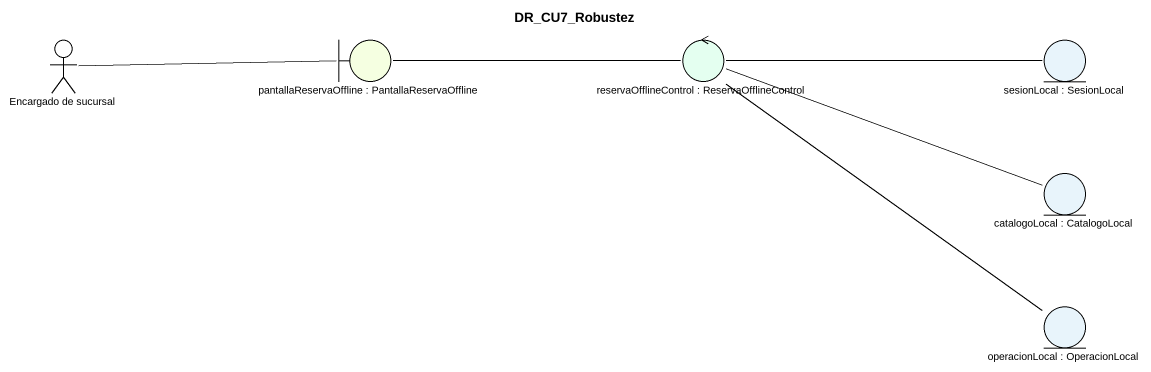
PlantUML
@startuml
title DR_CU7_Robustez
actor "Encargado de sucursal" as Encargado_de_sucursal
boundary "pantallaReservaOffline : PantallaReservaOffline" as pantallaReservaOffline #F5FFE1
control "reservaOfflineControl : ReservaOfflineControl" as reservaOfflineControl #E4FFF0
entity "sesionLocal : SesionLocal" as sesionLocal #E8F4FB
entity "catalogoLocal : CatalogoLocal" as catalogoLocal #E8F4FB
entity "operacionLocal : OperacionLocal" as operacionLocal #E8F4FB
Encargado_de_sucursal -right- pantallaReservaOffline
pantallaReservaOffline -right- reservaOfflineControl
reservaOfflineControl -left- pantallaReservaOffline
reservaOfflineControl -right- sesionLocal
reservaOfflineControl -right- catalogoLocal
reservaOfflineControl -- operacionLocal
@enduml
